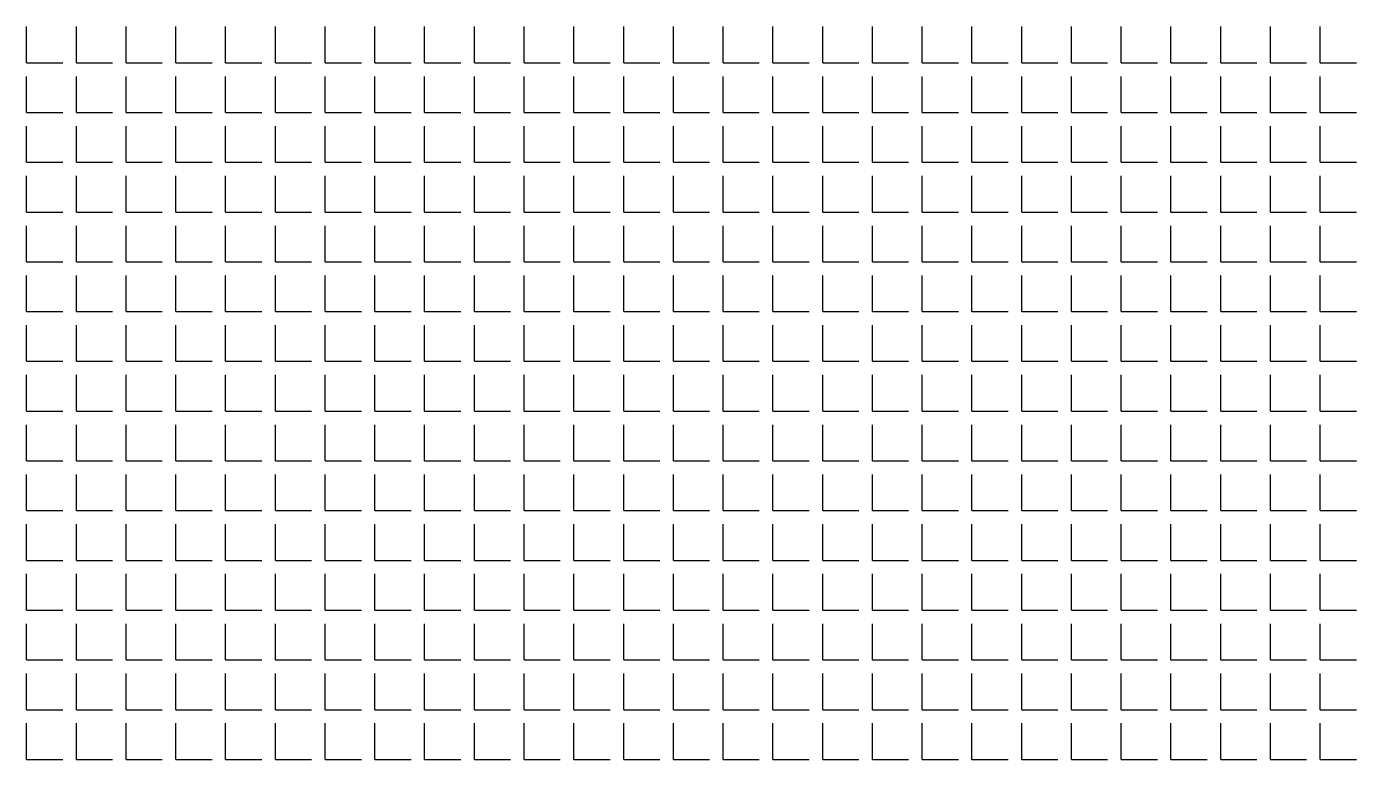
# Model space of a CAD drawing. Header units: millimetres. Extents: x -2063041 to -1932644, y 197605868 to 197643080.
# Drawn here: x -2046964.2 to -2046824.9, y 197627139.1 to 197627215.9 of the extents above; entities that cross this region are included whole.
import ezdxf

# ---------------------------------------------------------------- set-up
doc = ezdxf.new("R2010")
doc.units = ezdxf.units.MM
doc.layers.add('СКУД', color=7, linetype='Continuous')

msp = doc.modelspace()

# ---------------------------------------------------------------- linework, layer by layer
at = {"layer": 'СКУД', "color": 18, "true_color": 0x000000}
for p, q in [((-2046964.23, 197627212.07), (-2046964.23, 197627215.86)), ((-2046959.02, 197627212.07), (-2046959.02, 197627215.86)), ((-2046953.81, 197627212.07), (-2046953.81, 197627215.86)), ((-2046948.59, 197627212.07), (-2046948.59, 197627215.86)), ((-2046943.38, 197627212.07), (-2046943.38, 197627215.86)), ((-2046938.17, 197627212.07), (-2046938.17, 197627215.86)), ((-2046932.95, 197627212.07), (-2046932.95, 197627215.86)), ((-2046927.74, 197627212.07), (-2046927.74, 197627215.86)), ((-2046922.53, 197627212.07), (-2046922.53, 197627215.86)), ((-2046917.31, 197627212.07), (-2046917.31, 197627215.86)), ((-2046912.1, 197627212.07), (-2046912.1, 197627215.86)), ((-2046906.89, 197627212.07), (-2046906.89, 197627215.86)), ((-2046901.67, 197627212.07), (-2046901.67, 197627215.86)), ((-2046896.46, 197627212.07), (-2046896.46, 197627215.86)), ((-2046891.25, 197627212.07), (-2046891.25, 197627215.86)), ((-2046886.03, 197627212.07), (-2046886.03, 197627215.86)), ((-2046880.82, 197627212.07), (-2046880.82, 197627215.86)), ((-2046875.61, 197627212.07), (-2046875.61, 197627215.86)), ((-2046870.39, 197627212.07), (-2046870.39, 197627215.86)), ((-2046865.18, 197627212.07), (-2046865.18, 197627215.86)), ((-2046859.97, 197627212.07), (-2046859.97, 197627215.86)), ((-2046854.75, 197627212.07), (-2046854.75, 197627215.86)), ((-2046849.54, 197627212.07), (-2046849.54, 197627215.86)), ((-2046844.33, 197627212.07), (-2046844.33, 197627215.86)), ((-2046839.11, 197627212.07), (-2046839.11, 197627215.86)), ((-2046833.9, 197627212.07), (-2046833.9, 197627215.86)), ((-2046828.69, 197627212.07), (-2046828.69, 197627215.86)), ((-2046964.23, 197627212.07), (-2046960.44, 197627212.07)), ((-2046959.02, 197627212.07), (-2046955.23, 197627212.07)), ((-2046953.81, 197627212.07), (-2046950.02, 197627212.07)), ((-2046948.59, 197627212.07), (-2046944.8, 197627212.07)), ((-2046943.38, 197627212.07), (-2046939.59, 197627212.07)), ((-2046938.17, 197627212.07), (-2046934.38, 197627212.07)), ((-2046932.95, 197627212.07), (-2046929.16, 197627212.07)), ((-2046927.74, 197627212.07), (-2046923.95, 197627212.07)), ((-2046922.53, 197627212.07), (-2046918.74, 197627212.07)), ((-2046917.31, 197627212.07), (-2046913.52, 197627212.07)), ((-2046912.1, 197627212.07), (-2046908.31, 197627212.07)), ((-2046906.89, 197627212.07), (-2046903.1, 197627212.07)), ((-2046901.67, 197627212.07), (-2046897.88, 197627212.07)), ((-2046896.46, 197627212.07), (-2046892.67, 197627212.07)), ((-2046891.25, 197627212.07), (-2046887.46, 197627212.07)), ((-2046886.03, 197627212.07), (-2046882.24, 197627212.07)), ((-2046880.82, 197627212.07), (-2046877.03, 197627212.07)), ((-2046875.61, 197627212.07), (-2046871.82, 197627212.07)), ((-2046870.39, 197627212.07), (-2046866.6, 197627212.07)), ((-2046865.18, 197627212.07), (-2046861.39, 197627212.07)), ((-2046859.97, 197627212.07), (-2046856.18, 197627212.07)), ((-2046854.75, 197627212.07), (-2046850.96, 197627212.07)), ((-2046849.54, 197627212.07), (-2046845.75, 197627212.07)), ((-2046844.33, 197627212.07), (-2046840.54, 197627212.07)), ((-2046839.11, 197627212.07), (-2046835.32, 197627212.07)), ((-2046833.9, 197627212.07), (-2046830.11, 197627212.07)), ((-2046828.69, 197627212.07), (-2046824.9, 197627212.07)), ((-2046964.23, 197627206.85), (-2046964.23, 197627210.64)), ((-2046959.02, 197627206.85), (-2046959.02, 197627210.64)), ((-2046953.81, 197627206.85), (-2046953.81, 197627210.64)), ((-2046948.59, 197627206.85), (-2046948.59, 197627210.64)), ((-2046943.38, 197627206.85), (-2046943.38, 197627210.64)), ((-2046938.17, 197627206.85), (-2046938.17, 197627210.64)), ((-2046932.95, 197627206.85), (-2046932.95, 197627210.64)), ((-2046927.74, 197627206.85), (-2046927.74, 197627210.64)), ((-2046922.53, 197627206.85), (-2046922.53, 197627210.64)), ((-2046917.31, 197627206.85), (-2046917.31, 197627210.64)), ((-2046912.1, 197627206.85), (-2046912.1, 197627210.64)), ((-2046906.89, 197627206.85), (-2046906.89, 197627210.64)), ((-2046901.67, 197627206.85), (-2046901.67, 197627210.64)), ((-2046896.46, 197627206.85), (-2046896.46, 197627210.64)), ((-2046891.25, 197627206.85), (-2046891.25, 197627210.64)), ((-2046886.03, 197627206.85), (-2046886.03, 197627210.64)), ((-2046880.82, 197627206.85), (-2046880.82, 197627210.64)), ((-2046875.61, 197627206.85), (-2046875.61, 197627210.64)), ((-2046870.39, 197627206.85), (-2046870.39, 197627210.64)), ((-2046865.18, 197627206.85), (-2046865.18, 197627210.64)), ((-2046859.97, 197627206.85), (-2046859.97, 197627210.64)), ((-2046854.75, 197627206.85), (-2046854.75, 197627210.64)), ((-2046849.54, 197627206.85), (-2046849.54, 197627210.64)), ((-2046844.33, 197627206.85), (-2046844.33, 197627210.64)), ((-2046839.11, 197627206.85), (-2046839.11, 197627210.64)), ((-2046833.9, 197627206.85), (-2046833.9, 197627210.64)), ((-2046828.69, 197627206.85), (-2046828.69, 197627210.64)), ((-2046964.23, 197627206.85), (-2046960.44, 197627206.85)), ((-2046959.02, 197627206.85), (-2046955.23, 197627206.85)), ((-2046953.81, 197627206.85), (-2046950.02, 197627206.85)), ((-2046948.59, 197627206.85), (-2046944.8, 197627206.85)), ((-2046943.38, 197627206.85), (-2046939.59, 197627206.85)), ((-2046938.17, 197627206.85), (-2046934.38, 197627206.85)), ((-2046932.95, 197627206.85), (-2046929.16, 197627206.85)), ((-2046927.74, 197627206.85), (-2046923.95, 197627206.85)), ((-2046922.53, 197627206.85), (-2046918.74, 197627206.85)), ((-2046917.31, 197627206.85), (-2046913.52, 197627206.85)), ((-2046912.1, 197627206.85), (-2046908.31, 197627206.85)), ((-2046906.89, 197627206.85), (-2046903.1, 197627206.85)), ((-2046901.67, 197627206.85), (-2046897.88, 197627206.85)), ((-2046896.46, 197627206.85), (-2046892.67, 197627206.85)), ((-2046891.25, 197627206.85), (-2046887.46, 197627206.85)), ((-2046886.03, 197627206.85), (-2046882.24, 197627206.85)), ((-2046880.82, 197627206.85), (-2046877.03, 197627206.85)), ((-2046875.61, 197627206.85), (-2046871.82, 197627206.85)), ((-2046870.39, 197627206.85), (-2046866.6, 197627206.85)), ((-2046865.18, 197627206.85), (-2046861.39, 197627206.85)), ((-2046859.97, 197627206.85), (-2046856.18, 197627206.85)), ((-2046854.75, 197627206.85), (-2046850.96, 197627206.85)), ((-2046849.54, 197627206.85), (-2046845.75, 197627206.85)), ((-2046844.33, 197627206.85), (-2046840.54, 197627206.85)), ((-2046839.11, 197627206.85), (-2046835.32, 197627206.85)), ((-2046833.9, 197627206.85), (-2046830.11, 197627206.85)), ((-2046828.69, 197627206.85), (-2046824.9, 197627206.85)), ((-2046964.23, 197627201.64), (-2046964.23, 197627205.43)), ((-2046959.02, 197627201.64), (-2046959.02, 197627205.43)), ((-2046953.81, 197627201.64), (-2046953.81, 197627205.43)), ((-2046948.59, 197627201.64), (-2046948.59, 197627205.43)), ((-2046943.38, 197627201.64), (-2046943.38, 197627205.43)), ((-2046938.17, 197627201.64), (-2046938.17, 197627205.43)), ((-2046932.95, 197627201.64), (-2046932.95, 197627205.43)), ((-2046927.74, 197627201.64), (-2046927.74, 197627205.43)), ((-2046922.53, 197627201.64), (-2046922.53, 197627205.43)), ((-2046917.31, 197627201.64), (-2046917.31, 197627205.43)), ((-2046912.1, 197627201.64), (-2046912.1, 197627205.43)), ((-2046906.89, 197627201.64), (-2046906.89, 197627205.43)), ((-2046901.67, 197627201.64), (-2046901.67, 197627205.43)), ((-2046896.46, 197627201.64), (-2046896.46, 197627205.43)), ((-2046891.25, 197627201.64), (-2046891.25, 197627205.43)), ((-2046886.03, 197627201.64), (-2046886.03, 197627205.43)), ((-2046880.82, 197627201.64), (-2046880.82, 197627205.43)), ((-2046875.61, 197627201.64), (-2046875.61, 197627205.43)), ((-2046870.39, 197627201.64), (-2046870.39, 197627205.43)), ((-2046865.18, 197627201.64), (-2046865.18, 197627205.43)), ((-2046859.97, 197627201.64), (-2046859.97, 197627205.43)), ((-2046854.75, 197627201.64), (-2046854.75, 197627205.43)), ((-2046849.54, 197627201.64), (-2046849.54, 197627205.43)), ((-2046844.33, 197627201.64), (-2046844.33, 197627205.43)), ((-2046839.11, 197627201.64), (-2046839.11, 197627205.43)), ((-2046833.9, 197627201.64), (-2046833.9, 197627205.43)), ((-2046828.69, 197627201.64), (-2046828.69, 197627205.43)), ((-2046964.23, 197627201.64), (-2046960.44, 197627201.64)), ((-2046959.02, 197627201.64), (-2046955.23, 197627201.64)), ((-2046953.81, 197627201.64), (-2046950.02, 197627201.64)), ((-2046948.59, 197627201.64), (-2046944.8, 197627201.64)), ((-2046943.38, 197627201.64), (-2046939.59, 197627201.64)), ((-2046938.17, 197627201.64), (-2046934.38, 197627201.64)), ((-2046932.95, 197627201.64), (-2046929.16, 197627201.64)), ((-2046927.74, 197627201.64), (-2046923.95, 197627201.64)), ((-2046922.53, 197627201.64), (-2046918.74, 197627201.64)), ((-2046917.31, 197627201.64), (-2046913.52, 197627201.64)), ((-2046912.1, 197627201.64), (-2046908.31, 197627201.64)), ((-2046906.89, 197627201.64), (-2046903.1, 197627201.64)), ((-2046901.67, 197627201.64), (-2046897.88, 197627201.64)), ((-2046896.46, 197627201.64), (-2046892.67, 197627201.64)), ((-2046891.25, 197627201.64), (-2046887.46, 197627201.64)), ((-2046886.03, 197627201.64), (-2046882.24, 197627201.64)), ((-2046880.82, 197627201.64), (-2046877.03, 197627201.64)), ((-2046875.61, 197627201.64), (-2046871.82, 197627201.64)), ((-2046870.39, 197627201.64), (-2046866.6, 197627201.64)), ((-2046865.18, 197627201.64), (-2046861.39, 197627201.64)), ((-2046859.97, 197627201.64), (-2046856.18, 197627201.64)), ((-2046854.75, 197627201.64), (-2046850.96, 197627201.64)), ((-2046849.54, 197627201.64), (-2046845.75, 197627201.64)), ((-2046844.33, 197627201.64), (-2046840.54, 197627201.64)), ((-2046839.11, 197627201.64), (-2046835.32, 197627201.64)), ((-2046833.9, 197627201.64), (-2046830.11, 197627201.64)), ((-2046828.69, 197627201.64), (-2046824.9, 197627201.64)), ((-2046964.23, 197627196.43), (-2046964.23, 197627200.22)), ((-2046959.02, 197627196.43), (-2046959.02, 197627200.22)), ((-2046953.81, 197627196.43), (-2046953.81, 197627200.22)), ((-2046948.59, 197627196.43), (-2046948.59, 197627200.22)), ((-2046943.38, 197627196.43), (-2046943.38, 197627200.22)), ((-2046938.17, 197627196.43), (-2046938.17, 197627200.22)), ((-2046932.95, 197627196.43), (-2046932.95, 197627200.22)), ((-2046927.74, 197627196.43), (-2046927.74, 197627200.22)), ((-2046922.53, 197627196.43), (-2046922.53, 197627200.22)), ((-2046917.31, 197627196.43), (-2046917.31, 197627200.22)), ((-2046912.1, 197627196.43), (-2046912.1, 197627200.22)), ((-2046906.89, 197627196.43), (-2046906.89, 197627200.22)), ((-2046901.67, 197627196.43), (-2046901.67, 197627200.22)), ((-2046896.46, 197627196.43), (-2046896.46, 197627200.22)), ((-2046891.25, 197627196.43), (-2046891.25, 197627200.22)), ((-2046886.03, 197627196.43), (-2046886.03, 197627200.22)), ((-2046880.82, 197627196.43), (-2046880.82, 197627200.22)), ((-2046875.61, 197627196.43), (-2046875.61, 197627200.22)), ((-2046870.39, 197627196.43), (-2046870.39, 197627200.22)), ((-2046865.18, 197627196.43), (-2046865.18, 197627200.22)), ((-2046859.97, 197627196.43), (-2046859.97, 197627200.22)), ((-2046854.75, 197627196.43), (-2046854.75, 197627200.22)), ((-2046849.54, 197627196.43), (-2046849.54, 197627200.22)), ((-2046844.33, 197627196.43), (-2046844.33, 197627200.22)), ((-2046839.11, 197627196.43), (-2046839.11, 197627200.22)), ((-2046833.9, 197627196.43), (-2046833.9, 197627200.22)), ((-2046828.69, 197627196.43), (-2046828.69, 197627200.22)), ((-2046964.23, 197627196.43), (-2046960.44, 197627196.43)), ((-2046959.02, 197627196.43), (-2046955.23, 197627196.43)), ((-2046953.81, 197627196.43), (-2046950.02, 197627196.43)), ((-2046948.59, 197627196.43), (-2046944.8, 197627196.43)), ((-2046943.38, 197627196.43), (-2046939.59, 197627196.43)), ((-2046938.17, 197627196.43), (-2046934.38, 197627196.43)), ((-2046932.95, 197627196.43), (-2046929.16, 197627196.43)), ((-2046927.74, 197627196.43), (-2046923.95, 197627196.43)), ((-2046922.53, 197627196.43), (-2046918.74, 197627196.43)), ((-2046917.31, 197627196.43), (-2046913.52, 197627196.43)), ((-2046912.1, 197627196.43), (-2046908.31, 197627196.43)), ((-2046906.89, 197627196.43), (-2046903.1, 197627196.43)), ((-2046901.67, 197627196.43), (-2046897.88, 197627196.43)), ((-2046896.46, 197627196.43), (-2046892.67, 197627196.43)), ((-2046891.25, 197627196.43), (-2046887.46, 197627196.43)), ((-2046886.03, 197627196.43), (-2046882.24, 197627196.43)), ((-2046880.82, 197627196.43), (-2046877.03, 197627196.43)), ((-2046875.61, 197627196.43), (-2046871.82, 197627196.43)), ((-2046870.39, 197627196.43), (-2046866.6, 197627196.43)), ((-2046865.18, 197627196.43), (-2046861.39, 197627196.43)), ((-2046859.97, 197627196.43), (-2046856.18, 197627196.43)), ((-2046854.75, 197627196.43), (-2046850.96, 197627196.43)), ((-2046849.54, 197627196.43), (-2046845.75, 197627196.43)), ((-2046844.33, 197627196.43), (-2046840.54, 197627196.43)), ((-2046839.11, 197627196.43), (-2046835.32, 197627196.43)), ((-2046833.9, 197627196.43), (-2046830.11, 197627196.43)), ((-2046828.69, 197627196.43), (-2046824.9, 197627196.43)), ((-2046964.23, 197627191.21), (-2046964.23, 197627195)), ((-2046959.02, 197627191.21), (-2046959.02, 197627195)), ((-2046953.81, 197627191.21), (-2046953.81, 197627195)), ((-2046948.59, 197627191.21), (-2046948.59, 197627195)), ((-2046943.38, 197627191.21), (-2046943.38, 197627195)), ((-2046938.17, 197627191.21), (-2046938.17, 197627195)), ((-2046932.95, 197627191.21), (-2046932.95, 197627195)), ((-2046927.74, 197627191.21), (-2046927.74, 197627195)), ((-2046922.53, 197627191.21), (-2046922.53, 197627195)), ((-2046917.31, 197627191.21), (-2046917.31, 197627195)), ((-2046912.1, 197627191.21), (-2046912.1, 197627195)), ((-2046906.89, 197627191.21), (-2046906.89, 197627195)), ((-2046901.67, 197627191.21), (-2046901.67, 197627195)), ((-2046896.46, 197627191.21), (-2046896.46, 197627195)), ((-2046891.25, 197627191.21), (-2046891.25, 197627195)), ((-2046886.03, 197627191.21), (-2046886.03, 197627195)), ((-2046880.82, 197627191.21), (-2046880.82, 197627195)), ((-2046875.61, 197627191.21), (-2046875.61, 197627195)), ((-2046870.39, 197627191.21), (-2046870.39, 197627195)), ((-2046865.18, 197627191.21), (-2046865.18, 197627195)), ((-2046859.97, 197627191.21), (-2046859.97, 197627195)), ((-2046854.75, 197627191.21), (-2046854.75, 197627195)), ((-2046849.54, 197627191.21), (-2046849.54, 197627195)), ((-2046844.33, 197627191.21), (-2046844.33, 197627195)), ((-2046839.11, 197627191.21), (-2046839.11, 197627195)), ((-2046833.9, 197627191.21), (-2046833.9, 197627195)), ((-2046828.69, 197627191.21), (-2046828.69, 197627195)), ((-2046964.23, 197627191.21), (-2046960.44, 197627191.21)), ((-2046959.02, 197627191.21), (-2046955.23, 197627191.21)), ((-2046953.81, 197627191.21), (-2046950.02, 197627191.21)), ((-2046948.59, 197627191.21), (-2046944.8, 197627191.21)), ((-2046943.38, 197627191.21), (-2046939.59, 197627191.21)), ((-2046938.17, 197627191.21), (-2046934.38, 197627191.21)), ((-2046932.95, 197627191.21), (-2046929.16, 197627191.21)), ((-2046927.74, 197627191.21), (-2046923.95, 197627191.21)), ((-2046922.53, 197627191.21), (-2046918.74, 197627191.21)), ((-2046917.31, 197627191.21), (-2046913.52, 197627191.21)), ((-2046912.1, 197627191.21), (-2046908.31, 197627191.21)), ((-2046906.89, 197627191.21), (-2046903.1, 197627191.21)), ((-2046901.67, 197627191.21), (-2046897.88, 197627191.21)), ((-2046896.46, 197627191.21), (-2046892.67, 197627191.21)), ((-2046891.25, 197627191.21), (-2046887.46, 197627191.21)), ((-2046886.03, 197627191.21), (-2046882.24, 197627191.21)), ((-2046880.82, 197627191.21), (-2046877.03, 197627191.21)), ((-2046875.61, 197627191.21), (-2046871.82, 197627191.21)), ((-2046870.39, 197627191.21), (-2046866.6, 197627191.21)), ((-2046865.18, 197627191.21), (-2046861.39, 197627191.21)), ((-2046859.97, 197627191.21), (-2046856.18, 197627191.21)), ((-2046854.75, 197627191.21), (-2046850.96, 197627191.21)), ((-2046849.54, 197627191.21), (-2046845.75, 197627191.21)), ((-2046844.33, 197627191.21), (-2046840.54, 197627191.21)), ((-2046839.11, 197627191.21), (-2046835.32, 197627191.21)), ((-2046833.9, 197627191.21), (-2046830.11, 197627191.21)), ((-2046828.69, 197627191.21), (-2046824.9, 197627191.21)), ((-2046964.23, 197627186), (-2046964.23, 197627189.79)), ((-2046959.02, 197627186), (-2046959.02, 197627189.79)), ((-2046953.81, 197627186), (-2046953.81, 197627189.79)), ((-2046948.59, 197627186), (-2046948.59, 197627189.79)), ((-2046943.38, 197627186), (-2046943.38, 197627189.79)), ((-2046938.17, 197627186), (-2046938.17, 197627189.79)), ((-2046932.95, 197627186), (-2046932.95, 197627189.79)), ((-2046927.74, 197627186), (-2046927.74, 197627189.79)), ((-2046922.53, 197627186), (-2046922.53, 197627189.79)), ((-2046917.31, 197627186), (-2046917.31, 197627189.79)), ((-2046912.1, 197627186), (-2046912.1, 197627189.79)), ((-2046906.89, 197627186), (-2046906.89, 197627189.79)), ((-2046901.67, 197627186), (-2046901.67, 197627189.79)), ((-2046896.46, 197627186), (-2046896.46, 197627189.79)), ((-2046891.25, 197627186), (-2046891.25, 197627189.79)), ((-2046886.03, 197627186), (-2046886.03, 197627189.79)), ((-2046880.82, 197627186), (-2046880.82, 197627189.79)), ((-2046875.61, 197627186), (-2046875.61, 197627189.79)), ((-2046870.39, 197627186), (-2046870.39, 197627189.79)), ((-2046865.18, 197627186), (-2046865.18, 197627189.79)), ((-2046859.97, 197627186), (-2046859.97, 197627189.79)), ((-2046854.75, 197627186), (-2046854.75, 197627189.79)), ((-2046849.54, 197627186), (-2046849.54, 197627189.79)), ((-2046844.33, 197627186), (-2046844.33, 197627189.79)), ((-2046839.11, 197627186), (-2046839.11, 197627189.79)), ((-2046833.9, 197627186), (-2046833.9, 197627189.79)), ((-2046828.69, 197627186), (-2046828.69, 197627189.79)), ((-2046964.23, 197627186), (-2046960.44, 197627186)), ((-2046959.02, 197627186), (-2046955.23, 197627186)), ((-2046953.81, 197627186), (-2046950.02, 197627186)), ((-2046948.59, 197627186), (-2046944.8, 197627186)), ((-2046943.38, 197627186), (-2046939.59, 197627186)), ((-2046938.17, 197627186), (-2046934.38, 197627186)), ((-2046932.95, 197627186), (-2046929.16, 197627186)), ((-2046927.74, 197627186), (-2046923.95, 197627186)), ((-2046922.53, 197627186), (-2046918.74, 197627186)), ((-2046917.31, 197627186), (-2046913.52, 197627186)), ((-2046912.1, 197627186), (-2046908.31, 197627186)), ((-2046906.89, 197627186), (-2046903.1, 197627186)), ((-2046901.67, 197627186), (-2046897.88, 197627186)), ((-2046896.46, 197627186), (-2046892.67, 197627186)), ((-2046891.25, 197627186), (-2046887.46, 197627186)), ((-2046886.03, 197627186), (-2046882.24, 197627186)), ((-2046880.82, 197627186), (-2046877.03, 197627186)), ((-2046875.61, 197627186), (-2046871.82, 197627186)), ((-2046870.39, 197627186), (-2046866.6, 197627186)), ((-2046865.18, 197627186), (-2046861.39, 197627186)), ((-2046859.97, 197627186), (-2046856.18, 197627186)), ((-2046854.75, 197627186), (-2046850.96, 197627186)), ((-2046849.54, 197627186), (-2046845.75, 197627186)), ((-2046844.33, 197627186), (-2046840.54, 197627186)), ((-2046839.11, 197627186), (-2046835.32, 197627186)), ((-2046833.9, 197627186), (-2046830.11, 197627186)), ((-2046828.69, 197627186), (-2046824.9, 197627186)), ((-2046964.23, 197627180.79), (-2046964.23, 197627184.58)), ((-2046959.02, 197627180.79), (-2046959.02, 197627184.58)), ((-2046953.81, 197627180.79), (-2046953.81, 197627184.58)), ((-2046948.59, 197627180.79), (-2046948.59, 197627184.58)), ((-2046943.38, 197627180.79), (-2046943.38, 197627184.58)), ((-2046938.17, 197627180.79), (-2046938.17, 197627184.58)), ((-2046932.95, 197627180.79), (-2046932.95, 197627184.58)), ((-2046927.74, 197627180.79), (-2046927.74, 197627184.58)), ((-2046922.53, 197627180.79), (-2046922.53, 197627184.58)), ((-2046917.31, 197627180.79), (-2046917.31, 197627184.58)), ((-2046912.1, 197627180.79), (-2046912.1, 197627184.58)), ((-2046906.89, 197627180.79), (-2046906.89, 197627184.58)), ((-2046901.67, 197627180.79), (-2046901.67, 197627184.58)), ((-2046896.46, 197627180.79), (-2046896.46, 197627184.58)), ((-2046891.25, 197627180.79), (-2046891.25, 197627184.58)), ((-2046886.03, 197627180.79), (-2046886.03, 197627184.58)), ((-2046880.82, 197627180.79), (-2046880.82, 197627184.58)), ((-2046875.61, 197627180.79), (-2046875.61, 197627184.58)), ((-2046870.39, 197627180.79), (-2046870.39, 197627184.58)), ((-2046865.18, 197627180.79), (-2046865.18, 197627184.58)), ((-2046859.97, 197627180.79), (-2046859.97, 197627184.58)), ((-2046854.75, 197627180.79), (-2046854.75, 197627184.58)), ((-2046849.54, 197627180.79), (-2046849.54, 197627184.58)), ((-2046844.33, 197627180.79), (-2046844.33, 197627184.58)), ((-2046839.11, 197627180.79), (-2046839.11, 197627184.58)), ((-2046833.9, 197627180.79), (-2046833.9, 197627184.58)), ((-2046828.69, 197627180.79), (-2046828.69, 197627184.58)), ((-2046964.23, 197627180.79), (-2046960.44, 197627180.79)), ((-2046959.02, 197627180.79), (-2046955.23, 197627180.79)), ((-2046953.81, 197627180.79), (-2046950.02, 197627180.79)), ((-2046948.59, 197627180.79), (-2046944.8, 197627180.79)), ((-2046943.38, 197627180.79), (-2046939.59, 197627180.79)), ((-2046938.17, 197627180.79), (-2046934.38, 197627180.79)), ((-2046932.95, 197627180.79), (-2046929.16, 197627180.79)), ((-2046927.74, 197627180.79), (-2046923.95, 197627180.79)), ((-2046922.53, 197627180.79), (-2046918.74, 197627180.79)), ((-2046917.31, 197627180.79), (-2046913.52, 197627180.79)), ((-2046912.1, 197627180.79), (-2046908.31, 197627180.79)), ((-2046906.89, 197627180.79), (-2046903.1, 197627180.79)), ((-2046901.67, 197627180.79), (-2046897.88, 197627180.79)), ((-2046896.46, 197627180.79), (-2046892.67, 197627180.79)), ((-2046891.25, 197627180.79), (-2046887.46, 197627180.79)), ((-2046886.03, 197627180.79), (-2046882.24, 197627180.79)), ((-2046880.82, 197627180.79), (-2046877.03, 197627180.79)), ((-2046875.61, 197627180.79), (-2046871.82, 197627180.79)), ((-2046870.39, 197627180.79), (-2046866.6, 197627180.79)), ((-2046865.18, 197627180.79), (-2046861.39, 197627180.79)), ((-2046859.97, 197627180.79), (-2046856.18, 197627180.79)), ((-2046854.75, 197627180.79), (-2046850.96, 197627180.79)), ((-2046849.54, 197627180.79), (-2046845.75, 197627180.79)), ((-2046844.33, 197627180.79), (-2046840.54, 197627180.79)), ((-2046839.11, 197627180.79), (-2046835.32, 197627180.79)), ((-2046833.9, 197627180.79), (-2046830.11, 197627180.79)), ((-2046828.69, 197627180.79), (-2046824.9, 197627180.79)), ((-2046964.23, 197627175.57), (-2046964.23, 197627179.36)), ((-2046959.02, 197627175.57), (-2046959.02, 197627179.36)), ((-2046953.81, 197627175.57), (-2046953.81, 197627179.36)), ((-2046948.59, 197627175.57), (-2046948.59, 197627179.36)), ((-2046943.38, 197627175.57), (-2046943.38, 197627179.36)), ((-2046938.17, 197627175.57), (-2046938.17, 197627179.36)), ((-2046932.95, 197627175.57), (-2046932.95, 197627179.36)), ((-2046927.74, 197627175.57), (-2046927.74, 197627179.36)), ((-2046922.53, 197627175.57), (-2046922.53, 197627179.36)), ((-2046917.31, 197627175.57), (-2046917.31, 197627179.36)), ((-2046912.1, 197627175.57), (-2046912.1, 197627179.36)), ((-2046906.89, 197627175.57), (-2046906.89, 197627179.36)), ((-2046901.67, 197627175.57), (-2046901.67, 197627179.36)), ((-2046896.46, 197627175.57), (-2046896.46, 197627179.36)), ((-2046891.25, 197627175.57), (-2046891.25, 197627179.36)), ((-2046886.03, 197627175.57), (-2046886.03, 197627179.36)), ((-2046880.82, 197627175.57), (-2046880.82, 197627179.36)), ((-2046875.61, 197627175.57), (-2046875.61, 197627179.36)), ((-2046870.39, 197627175.57), (-2046870.39, 197627179.36)), ((-2046865.18, 197627175.57), (-2046865.18, 197627179.36)), ((-2046859.97, 197627175.57), (-2046859.97, 197627179.36)), ((-2046854.75, 197627175.57), (-2046854.75, 197627179.36)), ((-2046849.54, 197627175.57), (-2046849.54, 197627179.36)), ((-2046844.33, 197627175.57), (-2046844.33, 197627179.36)), ((-2046839.11, 197627175.57), (-2046839.11, 197627179.36)), ((-2046833.9, 197627175.57), (-2046833.9, 197627179.36)), ((-2046828.69, 197627175.57), (-2046828.69, 197627179.36)), ((-2046964.23, 197627175.57), (-2046960.44, 197627175.57)), ((-2046959.02, 197627175.57), (-2046955.23, 197627175.57)), ((-2046953.81, 197627175.57), (-2046950.02, 197627175.57)), ((-2046948.59, 197627175.57), (-2046944.8, 197627175.57)), ((-2046943.38, 197627175.57), (-2046939.59, 197627175.57)), ((-2046938.17, 197627175.57), (-2046934.38, 197627175.57)), ((-2046932.95, 197627175.57), (-2046929.16, 197627175.57)), ((-2046927.74, 197627175.57), (-2046923.95, 197627175.57)), ((-2046922.53, 197627175.57), (-2046918.74, 197627175.57)), ((-2046917.31, 197627175.57), (-2046913.52, 197627175.57)), ((-2046912.1, 197627175.57), (-2046908.31, 197627175.57)), ((-2046906.89, 197627175.57), (-2046903.1, 197627175.57)), ((-2046901.67, 197627175.57), (-2046897.88, 197627175.57)), ((-2046896.46, 197627175.57), (-2046892.67, 197627175.57)), ((-2046891.25, 197627175.57), (-2046887.46, 197627175.57)), ((-2046886.03, 197627175.57), (-2046882.24, 197627175.57)), ((-2046880.82, 197627175.57), (-2046877.03, 197627175.57)), ((-2046875.61, 197627175.57), (-2046871.82, 197627175.57)), ((-2046870.39, 197627175.57), (-2046866.6, 197627175.57)), ((-2046865.18, 197627175.57), (-2046861.39, 197627175.57)), ((-2046859.97, 197627175.57), (-2046856.18, 197627175.57)), ((-2046854.75, 197627175.57), (-2046850.96, 197627175.57)), ((-2046849.54, 197627175.57), (-2046845.75, 197627175.57)), ((-2046844.33, 197627175.57), (-2046840.54, 197627175.57)), ((-2046839.11, 197627175.57), (-2046835.32, 197627175.57)), ((-2046833.9, 197627175.57), (-2046830.11, 197627175.57)), ((-2046828.69, 197627175.57), (-2046824.9, 197627175.57)), ((-2046964.23, 197627170.36), (-2046964.23, 197627174.15)), ((-2046959.02, 197627170.36), (-2046959.02, 197627174.15)), ((-2046953.81, 197627170.36), (-2046953.81, 197627174.15)), ((-2046948.59, 197627170.36), (-2046948.59, 197627174.15)), ((-2046943.38, 197627170.36), (-2046943.38, 197627174.15)), ((-2046938.17, 197627170.36), (-2046938.17, 197627174.15)), ((-2046932.95, 197627170.36), (-2046932.95, 197627174.15)), ((-2046927.74, 197627170.36), (-2046927.74, 197627174.15)), ((-2046922.53, 197627170.36), (-2046922.53, 197627174.15)), ((-2046917.31, 197627170.36), (-2046917.31, 197627174.15)), ((-2046912.1, 197627170.36), (-2046912.1, 197627174.15)), ((-2046906.89, 197627170.36), (-2046906.89, 197627174.15)), ((-2046901.67, 197627170.36), (-2046901.67, 197627174.15)), ((-2046896.46, 197627170.36), (-2046896.46, 197627174.15)), ((-2046891.25, 197627170.36), (-2046891.25, 197627174.15)), ((-2046886.03, 197627170.36), (-2046886.03, 197627174.15)), ((-2046880.82, 197627170.36), (-2046880.82, 197627174.15)), ((-2046875.61, 197627170.36), (-2046875.61, 197627174.15)), ((-2046870.39, 197627170.36), (-2046870.39, 197627174.15)), ((-2046865.18, 197627170.36), (-2046865.18, 197627174.15)), ((-2046859.97, 197627170.36), (-2046859.97, 197627174.15)), ((-2046854.75, 197627170.36), (-2046854.75, 197627174.15)), ((-2046849.54, 197627170.36), (-2046849.54, 197627174.15)), ((-2046844.33, 197627170.36), (-2046844.33, 197627174.15)), ((-2046839.11, 197627170.36), (-2046839.11, 197627174.15)), ((-2046833.9, 197627170.36), (-2046833.9, 197627174.15)), ((-2046828.69, 197627170.36), (-2046828.69, 197627174.15)), ((-2046964.23, 197627170.36), (-2046960.44, 197627170.36)), ((-2046959.02, 197627170.36), (-2046955.23, 197627170.36)), ((-2046953.81, 197627170.36), (-2046950.02, 197627170.36)), ((-2046948.59, 197627170.36), (-2046944.8, 197627170.36)), ((-2046943.38, 197627170.36), (-2046939.59, 197627170.36)), ((-2046938.17, 197627170.36), (-2046934.38, 197627170.36)), ((-2046932.95, 197627170.36), (-2046929.16, 197627170.36)), ((-2046927.74, 197627170.36), (-2046923.95, 197627170.36)), ((-2046922.53, 197627170.36), (-2046918.74, 197627170.36)), ((-2046917.31, 197627170.36), (-2046913.52, 197627170.36)), ((-2046912.1, 197627170.36), (-2046908.31, 197627170.36)), ((-2046906.89, 197627170.36), (-2046903.1, 197627170.36)), ((-2046901.67, 197627170.36), (-2046897.88, 197627170.36)), ((-2046896.46, 197627170.36), (-2046892.67, 197627170.36)), ((-2046891.25, 197627170.36), (-2046887.46, 197627170.36)), ((-2046886.03, 197627170.36), (-2046882.24, 197627170.36)), ((-2046880.82, 197627170.36), (-2046877.03, 197627170.36)), ((-2046875.61, 197627170.36), (-2046871.82, 197627170.36)), ((-2046870.39, 197627170.36), (-2046866.6, 197627170.36)), ((-2046865.18, 197627170.36), (-2046861.39, 197627170.36)), ((-2046859.97, 197627170.36), (-2046856.18, 197627170.36)), ((-2046854.75, 197627170.36), (-2046850.96, 197627170.36)), ((-2046849.54, 197627170.36), (-2046845.75, 197627170.36)), ((-2046844.33, 197627170.36), (-2046840.54, 197627170.36)), ((-2046839.11, 197627170.36), (-2046835.32, 197627170.36)), ((-2046833.9, 197627170.36), (-2046830.11, 197627170.36)), ((-2046828.69, 197627170.36), (-2046824.9, 197627170.36)), ((-2046964.23, 197627165.15), (-2046964.23, 197627168.94)), ((-2046959.02, 197627165.15), (-2046959.02, 197627168.94)), ((-2046953.81, 197627165.15), (-2046953.81, 197627168.94)), ((-2046948.59, 197627165.15), (-2046948.59, 197627168.94)), ((-2046943.38, 197627165.15), (-2046943.38, 197627168.94)), ((-2046938.17, 197627165.15), (-2046938.17, 197627168.94)), ((-2046932.95, 197627165.15), (-2046932.95, 197627168.94)), ((-2046927.74, 197627165.15), (-2046927.74, 197627168.94)), ((-2046922.53, 197627165.15), (-2046922.53, 197627168.94)), ((-2046917.31, 197627165.15), (-2046917.31, 197627168.94)), ((-2046912.1, 197627165.15), (-2046912.1, 197627168.94)), ((-2046906.89, 197627165.15), (-2046906.89, 197627168.94)), ((-2046901.67, 197627165.15), (-2046901.67, 197627168.94)), ((-2046896.46, 197627165.15), (-2046896.46, 197627168.94)), ((-2046891.25, 197627165.15), (-2046891.25, 197627168.94)), ((-2046886.03, 197627165.15), (-2046886.03, 197627168.94)), ((-2046880.82, 197627165.15), (-2046880.82, 197627168.94)), ((-2046875.61, 197627165.15), (-2046875.61, 197627168.94)), ((-2046870.39, 197627165.15), (-2046870.39, 197627168.94)), ((-2046865.18, 197627165.15), (-2046865.18, 197627168.94)), ((-2046859.97, 197627165.15), (-2046859.97, 197627168.94)), ((-2046854.75, 197627165.15), (-2046854.75, 197627168.94)), ((-2046849.54, 197627165.15), (-2046849.54, 197627168.94)), ((-2046844.33, 197627165.15), (-2046844.33, 197627168.94)), ((-2046839.11, 197627165.15), (-2046839.11, 197627168.94)), ((-2046833.9, 197627165.15), (-2046833.9, 197627168.94)), ((-2046828.69, 197627165.15), (-2046828.69, 197627168.94)), ((-2046964.23, 197627165.15), (-2046960.44, 197627165.15)), ((-2046959.02, 197627165.15), (-2046955.23, 197627165.15)), ((-2046953.81, 197627165.15), (-2046950.02, 197627165.15)), ((-2046948.59, 197627165.15), (-2046944.8, 197627165.15)), ((-2046943.38, 197627165.15), (-2046939.59, 197627165.15)), ((-2046938.17, 197627165.15), (-2046934.38, 197627165.15)), ((-2046932.95, 197627165.15), (-2046929.16, 197627165.15)), ((-2046927.74, 197627165.15), (-2046923.95, 197627165.15)), ((-2046922.53, 197627165.15), (-2046918.74, 197627165.15)), ((-2046917.31, 197627165.15), (-2046913.52, 197627165.15)), ((-2046912.1, 197627165.15), (-2046908.31, 197627165.15)), ((-2046906.89, 197627165.15), (-2046903.1, 197627165.15)), ((-2046901.67, 197627165.15), (-2046897.88, 197627165.15)), ((-2046896.46, 197627165.15), (-2046892.67, 197627165.15)), ((-2046891.25, 197627165.15), (-2046887.46, 197627165.15)), ((-2046886.03, 197627165.15), (-2046882.24, 197627165.15)), ((-2046880.82, 197627165.15), (-2046877.03, 197627165.15)), ((-2046875.61, 197627165.15), (-2046871.82, 197627165.15)), ((-2046870.39, 197627165.15), (-2046866.6, 197627165.15)), ((-2046865.18, 197627165.15), (-2046861.39, 197627165.15)), ((-2046859.97, 197627165.15), (-2046856.18, 197627165.15)), ((-2046854.75, 197627165.15), (-2046850.96, 197627165.15)), ((-2046849.54, 197627165.15), (-2046845.75, 197627165.15)), ((-2046844.33, 197627165.15), (-2046840.54, 197627165.15)), ((-2046839.11, 197627165.15), (-2046835.32, 197627165.15)), ((-2046833.9, 197627165.15), (-2046830.11, 197627165.15)), ((-2046828.69, 197627165.15), (-2046824.9, 197627165.15)), ((-2046964.23, 197627159.93), (-2046964.23, 197627163.72)), ((-2046959.02, 197627159.93), (-2046959.02, 197627163.72)), ((-2046953.81, 197627159.93), (-2046953.81, 197627163.72)), ((-2046948.59, 197627159.93), (-2046948.59, 197627163.72)), ((-2046943.38, 197627159.93), (-2046943.38, 197627163.72)), ((-2046938.17, 197627159.93), (-2046938.17, 197627163.72)), ((-2046932.95, 197627159.93), (-2046932.95, 197627163.72)), ((-2046927.74, 197627159.93), (-2046927.74, 197627163.72)), ((-2046922.53, 197627159.93), (-2046922.53, 197627163.72)), ((-2046917.31, 197627159.93), (-2046917.31, 197627163.72)), ((-2046912.1, 197627159.93), (-2046912.1, 197627163.72)), ((-2046906.89, 197627159.93), (-2046906.89, 197627163.72)), ((-2046901.67, 197627159.93), (-2046901.67, 197627163.72)), ((-2046896.46, 197627159.93), (-2046896.46, 197627163.72)), ((-2046891.25, 197627159.93), (-2046891.25, 197627163.72)), ((-2046886.03, 197627159.93), (-2046886.03, 197627163.72)), ((-2046880.82, 197627159.93), (-2046880.82, 197627163.72)), ((-2046875.61, 197627159.93), (-2046875.61, 197627163.72)), ((-2046870.39, 197627159.93), (-2046870.39, 197627163.72)), ((-2046865.18, 197627159.93), (-2046865.18, 197627163.72)), ((-2046859.97, 197627159.93), (-2046859.97, 197627163.72)), ((-2046854.75, 197627159.93), (-2046854.75, 197627163.72)), ((-2046849.54, 197627159.93), (-2046849.54, 197627163.72)), ((-2046844.33, 197627159.93), (-2046844.33, 197627163.72)), ((-2046839.11, 197627159.93), (-2046839.11, 197627163.72)), ((-2046833.9, 197627159.93), (-2046833.9, 197627163.72)), ((-2046828.69, 197627159.93), (-2046828.69, 197627163.72)), ((-2046964.23, 197627159.93), (-2046960.44, 197627159.93)), ((-2046959.02, 197627159.93), (-2046955.23, 197627159.93)), ((-2046953.81, 197627159.93), (-2046950.02, 197627159.93)), ((-2046948.59, 197627159.93), (-2046944.8, 197627159.93)), ((-2046943.38, 197627159.93), (-2046939.59, 197627159.93)), ((-2046938.17, 197627159.93), (-2046934.38, 197627159.93)), ((-2046932.95, 197627159.93), (-2046929.16, 197627159.93)), ((-2046927.74, 197627159.93), (-2046923.95, 197627159.93)), ((-2046922.53, 197627159.93), (-2046918.74, 197627159.93)), ((-2046917.31, 197627159.93), (-2046913.52, 197627159.93)), ((-2046912.1, 197627159.93), (-2046908.31, 197627159.93)), ((-2046906.89, 197627159.93), (-2046903.1, 197627159.93)), ((-2046901.67, 197627159.93), (-2046897.88, 197627159.93)), ((-2046896.46, 197627159.93), (-2046892.67, 197627159.93)), ((-2046891.25, 197627159.93), (-2046887.46, 197627159.93)), ((-2046886.03, 197627159.93), (-2046882.24, 197627159.93)), ((-2046880.82, 197627159.93), (-2046877.03, 197627159.93)), ((-2046875.61, 197627159.93), (-2046871.82, 197627159.93)), ((-2046870.39, 197627159.93), (-2046866.6, 197627159.93)), ((-2046865.18, 197627159.93), (-2046861.39, 197627159.93)), ((-2046859.97, 197627159.93), (-2046856.18, 197627159.93)), ((-2046854.75, 197627159.93), (-2046850.96, 197627159.93)), ((-2046849.54, 197627159.93), (-2046845.75, 197627159.93)), ((-2046844.33, 197627159.93), (-2046840.54, 197627159.93)), ((-2046839.11, 197627159.93), (-2046835.32, 197627159.93)), ((-2046833.9, 197627159.93), (-2046830.11, 197627159.93)), ((-2046828.69, 197627159.93), (-2046824.9, 197627159.93)), ((-2046964.23, 197627154.72), (-2046964.23, 197627158.51)), ((-2046959.02, 197627154.72), (-2046959.02, 197627158.51)), ((-2046953.81, 197627154.72), (-2046953.81, 197627158.51)), ((-2046948.59, 197627154.72), (-2046948.59, 197627158.51)), ((-2046943.38, 197627154.72), (-2046943.38, 197627158.51)), ((-2046938.17, 197627154.72), (-2046938.17, 197627158.51)), ((-2046932.95, 197627154.72), (-2046932.95, 197627158.51)), ((-2046927.74, 197627154.72), (-2046927.74, 197627158.51)), ((-2046922.53, 197627154.72), (-2046922.53, 197627158.51)), ((-2046917.31, 197627154.72), (-2046917.31, 197627158.51)), ((-2046912.1, 197627154.72), (-2046912.1, 197627158.51)), ((-2046906.89, 197627154.72), (-2046906.89, 197627158.51)), ((-2046901.67, 197627154.72), (-2046901.67, 197627158.51)), ((-2046896.46, 197627154.72), (-2046896.46, 197627158.51)), ((-2046891.25, 197627154.72), (-2046891.25, 197627158.51)), ((-2046886.03, 197627154.72), (-2046886.03, 197627158.51)), ((-2046880.82, 197627154.72), (-2046880.82, 197627158.51)), ((-2046875.61, 197627154.72), (-2046875.61, 197627158.51)), ((-2046870.39, 197627154.72), (-2046870.39, 197627158.51)), ((-2046865.18, 197627154.72), (-2046865.18, 197627158.51)), ((-2046859.97, 197627154.72), (-2046859.97, 197627158.51)), ((-2046854.75, 197627154.72), (-2046854.75, 197627158.51)), ((-2046849.54, 197627154.72), (-2046849.54, 197627158.51)), ((-2046844.33, 197627154.72), (-2046844.33, 197627158.51)), ((-2046839.11, 197627154.72), (-2046839.11, 197627158.51)), ((-2046833.9, 197627154.72), (-2046833.9, 197627158.51)), ((-2046828.69, 197627154.72), (-2046828.69, 197627158.51)), ((-2046964.23, 197627154.72), (-2046960.44, 197627154.72)), ((-2046959.02, 197627154.72), (-2046955.23, 197627154.72)), ((-2046953.81, 197627154.72), (-2046950.02, 197627154.72)), ((-2046948.59, 197627154.72), (-2046944.8, 197627154.72)), ((-2046943.38, 197627154.72), (-2046939.59, 197627154.72)), ((-2046938.17, 197627154.72), (-2046934.38, 197627154.72)), ((-2046932.95, 197627154.72), (-2046929.16, 197627154.72)), ((-2046927.74, 197627154.72), (-2046923.95, 197627154.72)), ((-2046922.53, 197627154.72), (-2046918.74, 197627154.72)), ((-2046917.31, 197627154.72), (-2046913.52, 197627154.72)), ((-2046912.1, 197627154.72), (-2046908.31, 197627154.72)), ((-2046906.89, 197627154.72), (-2046903.1, 197627154.72)), ((-2046901.67, 197627154.72), (-2046897.88, 197627154.72)), ((-2046896.46, 197627154.72), (-2046892.67, 197627154.72)), ((-2046891.25, 197627154.72), (-2046887.46, 197627154.72)), ((-2046886.03, 197627154.72), (-2046882.24, 197627154.72)), ((-2046880.82, 197627154.72), (-2046877.03, 197627154.72)), ((-2046875.61, 197627154.72), (-2046871.82, 197627154.72)), ((-2046870.39, 197627154.72), (-2046866.6, 197627154.72)), ((-2046865.18, 197627154.72), (-2046861.39, 197627154.72)), ((-2046859.97, 197627154.72), (-2046856.18, 197627154.72)), ((-2046854.75, 197627154.72), (-2046850.96, 197627154.72)), ((-2046849.54, 197627154.72), (-2046845.75, 197627154.72)), ((-2046844.33, 197627154.72), (-2046840.54, 197627154.72)), ((-2046839.11, 197627154.72), (-2046835.32, 197627154.72)), ((-2046833.9, 197627154.72), (-2046830.11, 197627154.72)), ((-2046828.69, 197627154.72), (-2046824.9, 197627154.72)), ((-2046964.23, 197627149.51), (-2046964.23, 197627153.3)), ((-2046959.02, 197627149.51), (-2046959.02, 197627153.3)), ((-2046953.81, 197627149.51), (-2046953.81, 197627153.3)), ((-2046948.59, 197627149.51), (-2046948.59, 197627153.3)), ((-2046943.38, 197627149.51), (-2046943.38, 197627153.3)), ((-2046938.17, 197627149.51), (-2046938.17, 197627153.3)), ((-2046932.95, 197627149.51), (-2046932.95, 197627153.3)), ((-2046927.74, 197627149.51), (-2046927.74, 197627153.3)), ((-2046922.53, 197627149.51), (-2046922.53, 197627153.3)), ((-2046917.31, 197627149.51), (-2046917.31, 197627153.3)), ((-2046912.1, 197627149.51), (-2046912.1, 197627153.3)), ((-2046906.89, 197627149.51), (-2046906.89, 197627153.3)), ((-2046901.67, 197627149.51), (-2046901.67, 197627153.3)), ((-2046896.46, 197627149.51), (-2046896.46, 197627153.3)), ((-2046891.25, 197627149.51), (-2046891.25, 197627153.3)), ((-2046886.03, 197627149.51), (-2046886.03, 197627153.3)), ((-2046880.82, 197627149.51), (-2046880.82, 197627153.3)), ((-2046875.61, 197627149.51), (-2046875.61, 197627153.3)), ((-2046870.39, 197627149.51), (-2046870.39, 197627153.3)), ((-2046865.18, 197627149.51), (-2046865.18, 197627153.3)), ((-2046859.97, 197627149.51), (-2046859.97, 197627153.3)), ((-2046854.75, 197627149.51), (-2046854.75, 197627153.3)), ((-2046849.54, 197627149.51), (-2046849.54, 197627153.3)), ((-2046844.33, 197627149.51), (-2046844.33, 197627153.3)), ((-2046839.11, 197627149.51), (-2046839.11, 197627153.3)), ((-2046833.9, 197627149.51), (-2046833.9, 197627153.3)), ((-2046828.69, 197627149.51), (-2046828.69, 197627153.3)), ((-2046964.23, 197627149.51), (-2046960.44, 197627149.51)), ((-2046959.02, 197627149.51), (-2046955.23, 197627149.51)), ((-2046953.81, 197627149.51), (-2046950.02, 197627149.51)), ((-2046948.59, 197627149.51), (-2046944.8, 197627149.51)), ((-2046943.38, 197627149.51), (-2046939.59, 197627149.51)), ((-2046938.17, 197627149.51), (-2046934.38, 197627149.51)), ((-2046932.95, 197627149.51), (-2046929.16, 197627149.51)), ((-2046927.74, 197627149.51), (-2046923.95, 197627149.51)), ((-2046922.53, 197627149.51), (-2046918.74, 197627149.51)), ((-2046917.31, 197627149.51), (-2046913.52, 197627149.51)), ((-2046912.1, 197627149.51), (-2046908.31, 197627149.51)), ((-2046906.89, 197627149.51), (-2046903.1, 197627149.51)), ((-2046901.67, 197627149.51), (-2046897.88, 197627149.51)), ((-2046896.46, 197627149.51), (-2046892.67, 197627149.51)), ((-2046891.25, 197627149.51), (-2046887.46, 197627149.51)), ((-2046886.03, 197627149.51), (-2046882.24, 197627149.51)), ((-2046880.82, 197627149.51), (-2046877.03, 197627149.51)), ((-2046875.61, 197627149.51), (-2046871.82, 197627149.51)), ((-2046870.39, 197627149.51), (-2046866.6, 197627149.51)), ((-2046865.18, 197627149.51), (-2046861.39, 197627149.51)), ((-2046859.97, 197627149.51), (-2046856.18, 197627149.51)), ((-2046854.75, 197627149.51), (-2046850.96, 197627149.51)), ((-2046849.54, 197627149.51), (-2046845.75, 197627149.51)), ((-2046844.33, 197627149.51), (-2046840.54, 197627149.51)), ((-2046839.11, 197627149.51), (-2046835.32, 197627149.51)), ((-2046833.9, 197627149.51), (-2046830.11, 197627149.51)), ((-2046828.69, 197627149.51), (-2046824.9, 197627149.51)), ((-2046964.23, 197627144.29), (-2046964.23, 197627148.08)), ((-2046959.02, 197627144.29), (-2046959.02, 197627148.08)), ((-2046953.81, 197627144.29), (-2046953.81, 197627148.08)), ((-2046948.59, 197627144.29), (-2046948.59, 197627148.08)), ((-2046943.38, 197627144.29), (-2046943.38, 197627148.08)), ((-2046938.17, 197627144.29), (-2046938.17, 197627148.08)), ((-2046932.95, 197627144.29), (-2046932.95, 197627148.08)), ((-2046927.74, 197627144.29), (-2046927.74, 197627148.08)), ((-2046922.53, 197627144.29), (-2046922.53, 197627148.08)), ((-2046917.31, 197627144.29), (-2046917.31, 197627148.08)), ((-2046912.1, 197627144.29), (-2046912.1, 197627148.08)), ((-2046906.89, 197627144.29), (-2046906.89, 197627148.08)), ((-2046901.67, 197627144.29), (-2046901.67, 197627148.08)), ((-2046896.46, 197627144.29), (-2046896.46, 197627148.08)), ((-2046891.25, 197627144.29), (-2046891.25, 197627148.08)), ((-2046886.03, 197627144.29), (-2046886.03, 197627148.08)), ((-2046880.82, 197627144.29), (-2046880.82, 197627148.08)), ((-2046875.61, 197627144.29), (-2046875.61, 197627148.08)), ((-2046870.39, 197627144.29), (-2046870.39, 197627148.08)), ((-2046865.18, 197627144.29), (-2046865.18, 197627148.08)), ((-2046859.97, 197627144.29), (-2046859.97, 197627148.08)), ((-2046854.75, 197627144.29), (-2046854.75, 197627148.08)), ((-2046849.54, 197627144.29), (-2046849.54, 197627148.08)), ((-2046844.33, 197627144.29), (-2046844.33, 197627148.08)), ((-2046839.11, 197627144.29), (-2046839.11, 197627148.08)), ((-2046833.9, 197627144.29), (-2046833.9, 197627148.08)), ((-2046828.69, 197627144.29), (-2046828.69, 197627148.08)), ((-2046964.23, 197627144.29), (-2046960.44, 197627144.29)), ((-2046959.02, 197627144.29), (-2046955.23, 197627144.29)), ((-2046953.81, 197627144.29), (-2046950.02, 197627144.29)), ((-2046948.59, 197627144.29), (-2046944.8, 197627144.29)), ((-2046943.38, 197627144.29), (-2046939.59, 197627144.29)), ((-2046938.17, 197627144.29), (-2046934.38, 197627144.29)), ((-2046932.95, 197627144.29), (-2046929.16, 197627144.29)), ((-2046927.74, 197627144.29), (-2046923.95, 197627144.29)), ((-2046922.53, 197627144.29), (-2046918.74, 197627144.29)), ((-2046917.31, 197627144.29), (-2046913.52, 197627144.29)), ((-2046912.1, 197627144.29), (-2046908.31, 197627144.29)), ((-2046906.89, 197627144.29), (-2046903.1, 197627144.29)), ((-2046901.67, 197627144.29), (-2046897.88, 197627144.29)), ((-2046896.46, 197627144.29), (-2046892.67, 197627144.29)), ((-2046891.25, 197627144.29), (-2046887.46, 197627144.29)), ((-2046886.03, 197627144.29), (-2046882.24, 197627144.29)), ((-2046880.82, 197627144.29), (-2046877.03, 197627144.29)), ((-2046875.61, 197627144.29), (-2046871.82, 197627144.29)), ((-2046870.39, 197627144.29), (-2046866.6, 197627144.29)), ((-2046865.18, 197627144.29), (-2046861.39, 197627144.29)), ((-2046859.97, 197627144.29), (-2046856.18, 197627144.29)), ((-2046854.75, 197627144.29), (-2046850.96, 197627144.29)), ((-2046849.54, 197627144.29), (-2046845.75, 197627144.29)), ((-2046844.33, 197627144.29), (-2046840.54, 197627144.29)), ((-2046839.11, 197627144.29), (-2046835.32, 197627144.29)), ((-2046833.9, 197627144.29), (-2046830.11, 197627144.29)), ((-2046828.69, 197627144.29), (-2046824.9, 197627144.29)), ((-2046964.23, 197627139.08), (-2046964.23, 197627142.87)), ((-2046959.02, 197627139.08), (-2046959.02, 197627142.87)), ((-2046953.81, 197627139.08), (-2046953.81, 197627142.87)), ((-2046948.59, 197627139.08), (-2046948.59, 197627142.87)), ((-2046943.38, 197627139.08), (-2046943.38, 197627142.87)), ((-2046938.17, 197627139.08), (-2046938.17, 197627142.87)), ((-2046932.95, 197627139.08), (-2046932.95, 197627142.87)), ((-2046927.74, 197627139.08), (-2046927.74, 197627142.87)), ((-2046922.53, 197627139.08), (-2046922.53, 197627142.87)), ((-2046917.31, 197627139.08), (-2046917.31, 197627142.87)), ((-2046912.1, 197627139.08), (-2046912.1, 197627142.87)), ((-2046906.89, 197627139.08), (-2046906.89, 197627142.87)), ((-2046901.67, 197627139.08), (-2046901.67, 197627142.87)), ((-2046896.46, 197627139.08), (-2046896.46, 197627142.87)), ((-2046891.25, 197627139.08), (-2046891.25, 197627142.87)), ((-2046886.03, 197627139.08), (-2046886.03, 197627142.87)), ((-2046880.82, 197627139.08), (-2046880.82, 197627142.87)), ((-2046875.61, 197627139.08), (-2046875.61, 197627142.87)), ((-2046870.39, 197627139.08), (-2046870.39, 197627142.87)), ((-2046865.18, 197627139.08), (-2046865.18, 197627142.87)), ((-2046859.97, 197627139.08), (-2046859.97, 197627142.87)), ((-2046854.75, 197627139.08), (-2046854.75, 197627142.87)), ((-2046849.54, 197627139.08), (-2046849.54, 197627142.87)), ((-2046844.33, 197627139.08), (-2046844.33, 197627142.87)), ((-2046839.11, 197627139.08), (-2046839.11, 197627142.87)), ((-2046833.9, 197627139.08), (-2046833.9, 197627142.87)), ((-2046828.69, 197627139.08), (-2046828.69, 197627142.87)), ((-2046964.23, 197627139.08), (-2046960.44, 197627139.08)), ((-2046959.02, 197627139.08), (-2046955.23, 197627139.08)), ((-2046953.81, 197627139.08), (-2046950.02, 197627139.08)), ((-2046948.59, 197627139.08), (-2046944.8, 197627139.08)), ((-2046943.38, 197627139.08), (-2046939.59, 197627139.08)), ((-2046938.17, 197627139.08), (-2046934.38, 197627139.08)), ((-2046932.95, 197627139.08), (-2046929.16, 197627139.08)), ((-2046927.74, 197627139.08), (-2046923.95, 197627139.08)), ((-2046922.53, 197627139.08), (-2046918.74, 197627139.08)), ((-2046917.31, 197627139.08), (-2046913.52, 197627139.08)), ((-2046912.1, 197627139.08), (-2046908.31, 197627139.08)), ((-2046906.89, 197627139.08), (-2046903.1, 197627139.08)), ((-2046901.67, 197627139.08), (-2046897.88, 197627139.08)), ((-2046896.46, 197627139.08), (-2046892.67, 197627139.08)), ((-2046891.25, 197627139.08), (-2046887.46, 197627139.08)), ((-2046886.03, 197627139.08), (-2046882.24, 197627139.08)), ((-2046880.82, 197627139.08), (-2046877.03, 197627139.08)), ((-2046875.61, 197627139.08), (-2046871.82, 197627139.08)), ((-2046870.39, 197627139.08), (-2046866.6, 197627139.08)), ((-2046865.18, 197627139.08), (-2046861.39, 197627139.08)), ((-2046859.97, 197627139.08), (-2046856.18, 197627139.08)), ((-2046854.75, 197627139.08), (-2046850.96, 197627139.08)), ((-2046849.54, 197627139.08), (-2046845.75, 197627139.08)), ((-2046844.33, 197627139.08), (-2046840.54, 197627139.08)), ((-2046839.11, 197627139.08), (-2046835.32, 197627139.08)), ((-2046833.9, 197627139.08), (-2046830.11, 197627139.08)), ((-2046828.69, 197627139.08), (-2046824.9, 197627139.08))]:
    msp.add_line(p, q, dxfattribs=at)

doc.saveas('drawing.dxf')
